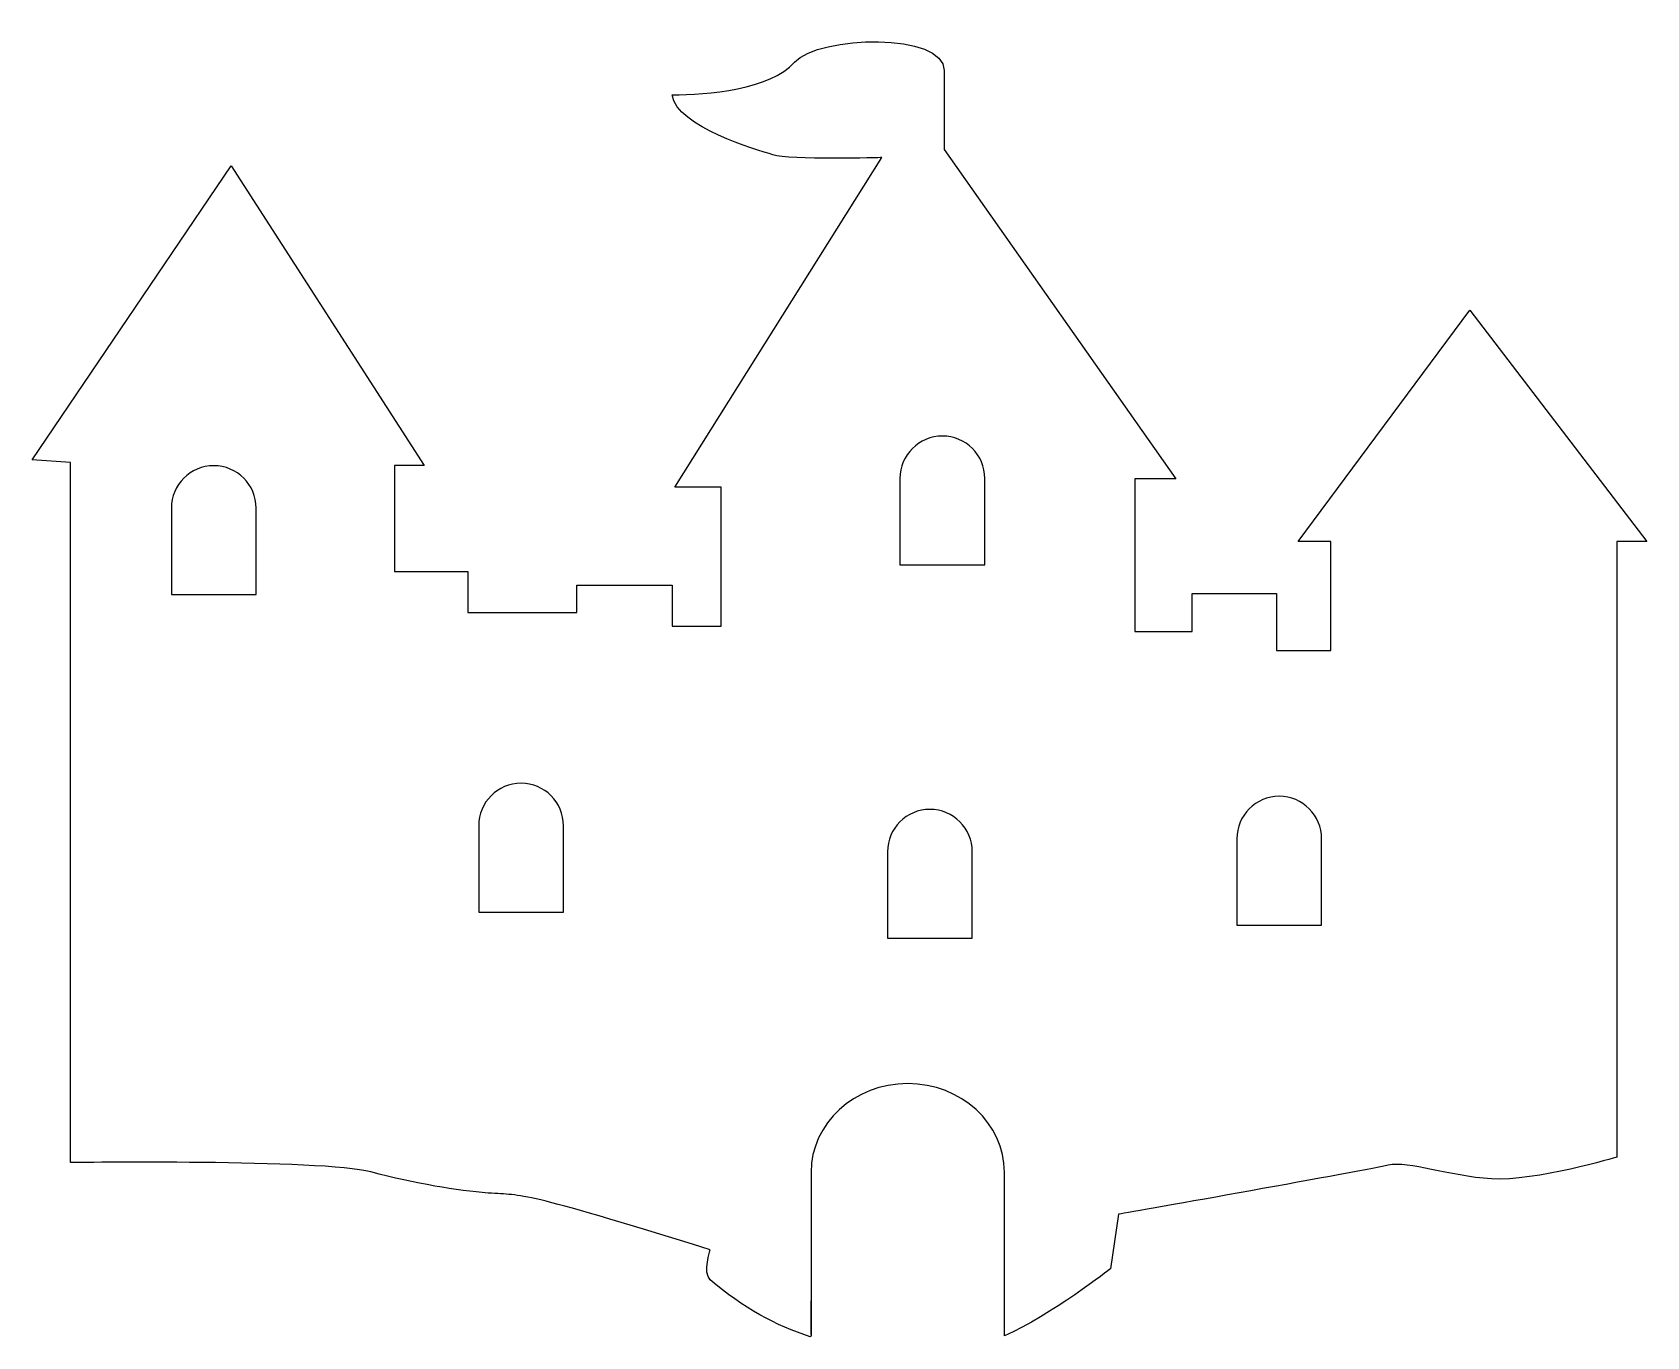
# Model space of a CAD drawing. Header units: centimetres. Extents: x -10.9 to 10.9, y -8.7 to 8.9.
import ezdxf

# ---------------------------------------------------------------- set-up
doc = ezdxf.new("R2010")
doc.units = ezdxf.units.CM
doc.header["$MEASUREMENT"] = 0
doc.layers.add('Camada 1', color=7, linetype='Continuous')

msp = doc.modelspace()

# ---------------------------------------------------------------- linework, layer by layer
at = {"layer": 'Camada 1'}
for points, knots in [([(8.50424, 5.11385), (8.50424, 5.11385), (6.18988, 1.99137), (6.18988, 1.99137), (6.18988, 1.99137), (6.18988, 1.99137), (6.6307, 1.99137), (6.6307, 1.99137), (6.6307, 1.99137), (6.6307, 1.99137), (6.6307, 0.52195), (6.6307, 0.52195), (6.6307, 0.52195), (6.6307, 0.52195), (5.89598, 0.52196), (5.89598, 0.52196), (5.89598, 0.52196), (5.89598, 0.52196), (5.89598, 1.29338), (5.89598, 1.29338), (5.89598, 1.29338), (5.89598, 1.29338), (4.75721, 1.29338), (4.75721, 1.29338), (4.75721, 1.29338), (4.75721, 1.29338), (4.75721, 0.77908), (4.75721, 0.77908), (4.75721, 0.77908), (4.75721, 0.77908), (3.98576, 0.77908), (3.98576, 0.77908), (3.98576, 0.77908), (3.98576, 0.77908), (3.98576, 2.83627), (3.98576, 2.83627), (3.98576, 2.83627), (3.98576, 2.83627), (4.53676, 2.83627), (4.53676, 2.83627), (4.53676, 2.83627), (4.53676, 2.83627), (1.4143, 7.28127), (1.4143, 7.28127), (1.4143, 7.28127), (1.4143, 7.28127), (1.4143, 7.83229), (1.4143, 8.34659), (1.4143, 8.34659), (1.4143, 8.86089), (-0.27554, 8.82419), (-0.60611, 8.45682), (-0.60611, 8.45682), (-0.93679, 8.08947), (-1.78168, 8.016), (-2.25928, 8.016), (-2.25928, 8.016), (-2.18581, 7.57518), (-1.12046, 7.28128), (-0.90004, 7.20783), (-0.90004, 7.20783), (-0.67962, 7.13438), (0.5694, 7.17111), (0.5694, 7.17111), (0.5694, 7.17111), (0.5694, 7.17111), (-2.22248, 2.72614), (-2.22248, 2.72614), (-2.22248, 2.72614), (-2.22248, 2.72614), (-1.59795, 2.72612), (-1.59795, 2.72612), (-1.59795, 2.72612), (-1.59795, 2.72612), (-1.59795, 0.85258), (-1.59795, 0.85258), (-1.59795, 0.85258), (-1.59795, 0.85258), (-2.25928, 0.85258), (-2.25928, 0.85258), (-2.25928, 0.85258), (-2.25928, 0.85258), (-2.25928, 1.40363), (-2.25928, 1.40363), (-2.25928, 1.40363), (-2.25928, 1.40363), (-3.54499, 1.40363), (-3.54499, 1.40363), (-3.54499, 1.40363), (-3.54499, 1.40363), (-3.54499, 1.03628), (-3.54499, 1.03628), (-3.54499, 1.03628), (-3.54499, 1.03628), (-5.01438, 1.03628), (-5.01438, 1.03628), (-5.01438, 1.03628), (-5.01438, 1.03628), (-5.01438, 1.58727), (-5.01438, 1.58727), (-5.01438, 1.58727), (-5.01438, 1.58727), (-6.00623, 1.58727), (-6.00623, 1.58727), (-6.00623, 1.58727), (-6.00623, 1.58727), (-6.00623, 3.01994), (-6.00623, 3.01994), (-6.00623, 3.01994), (-6.00623, 3.01994), (-5.60213, 3.01994), (-5.60213, 3.01994), (-5.60213, 3.01994), (-5.60213, 3.01994), (-8.21036, 7.06087), (-8.21036, 7.06087), (-8.21036, 7.06087), (-8.21036, 7.06087), (-10.89202, 3.09344), (-10.89202, 3.09344), (-10.89202, 3.09344), (-10.89202, 3.09344), (-10.37772, 3.05669), (-10.37772, 3.05669), (-10.37772, 3.05669), (-10.37772, 3.05669), (-10.37772, -6.38428), (-10.37772, -6.38428), (-10.37772, -6.38428), (-10.37772, -6.38428), (-6.97632, -6.33843), (-6.32322, -6.5103), (-6.32322, -6.5103), (-5.7214, -6.66868), (-5.15717, -6.76443), (-4.73948, -6.79536), (-4.73948, -6.79536), (-4.23333, -6.83283), (-4.35314, -6.75162), (-1.74487, -7.55977), (-1.74487, -7.55977), (-1.74487, -7.55977), (-1.84755, -7.87386), (-1.74487, -7.96392), (-1.74487, -7.96392), (-1.31037, -8.34513), (-0.8473, -8.58617), (-0.39589, -8.73288), (-0.39589, -8.73288), (-0.3938, -8.73148), (-0.39205, -8.72973), (-0.38986, -8.72846), (-0.38986, -8.72846), (-0.38811, -8.72743), (-0.38621, -8.72693), (-0.38444, -8.72597), (-0.38444, -8.72597), (-0.38444, -8.72597), (-0.38444, -6.5168), (-0.38444, -6.5168), (-0.38444, -6.5168), (-0.38444, -5.85553), (0.19984, -5.31943), (0.92056, -5.31943), (0.92056, -5.31943), (1.64123, -5.31943), (2.22549, -5.85553), (2.22549, -6.5168), (2.22549, -6.5168), (2.22549, -6.5168), (2.22549, -8.72308), (2.22549, -8.72308), (2.22549, -8.72308), (2.85004, -8.44606), (3.65514, -7.81696), (3.65514, -7.81696), (3.65514, -7.81696), (3.65514, -7.81696), (3.76539, -7.08224), (3.76539, -7.08224), (3.76539, -7.08224), (3.76539, -7.08224), (6.88787, -6.53119), (7.40219, -6.42099), (7.40219, -6.42099), (7.6918, -6.35895), (8.21036, -6.56794), (8.79808, -6.60466), (8.79808, -6.60466), (9.38583, -6.64138), (10.48792, -6.31079), (10.48792, -6.31079), (10.48792, -6.31079), (10.48792, -6.31079), (10.48792, 1.99137), (10.48792, 1.99137), (10.48792, 1.99137), (10.48792, 1.99137), (10.89202, 1.99137), (10.89202, 1.99137), (10.89202, 1.99137), (10.89202, 1.99137), (8.50424, 5.11385), (8.50424, 5.11385)], [0, 0, 0, 0, 0.01923077, 0.01923077, 0.01923077, 0.01923077, 0.03846154, 0.03846154, 0.03846154, 0.03846154, 0.05769231, 0.05769231, 0.05769231, 0.05769231, 0.07692308, 0.07692308, 0.07692308, 0.07692308, 0.09615385, 0.09615385, 0.09615385, 0.09615385, 0.11538462, 0.11538462, 0.11538462, 0.11538462, 0.13461538, 0.13461538, 0.13461538, 0.13461538, 0.15384615, 0.15384615, 0.15384615, 0.15384615, 0.17307692, 0.17307692, 0.17307692, 0.17307692, 0.19230769, 0.19230769, 0.19230769, 0.19230769, 0.21153846, 0.21153846, 0.21153846, 0.21153846, 0.23076923, 0.23076923, 0.23076923, 0.23076923, 0.25, 0.25, 0.25, 0.25, 0.26923077, 0.26923077, 0.26923077, 0.26923077, 0.28846154, 0.28846154, 0.28846154, 0.28846154, 0.30769231, 0.30769231, 0.30769231, 0.30769231, 0.32692308, 0.32692308, 0.32692308, 0.32692308, 0.34615385, 0.34615385, 0.34615385, 0.34615385, 0.36538462, 0.36538462, 0.36538462, 0.36538462, 0.38461538, 0.38461538, 0.38461538, 0.38461538, 0.40384615, 0.40384615, 0.40384615, 0.40384615, 0.42307692, 0.42307692, 0.42307692, 0.42307692, 0.44230769, 0.44230769, 0.44230769, 0.44230769, 0.46153846, 0.46153846, 0.46153846, 0.46153846, 0.48076923, 0.48076923, 0.48076923, 0.48076923, 0.5, 0.5, 0.5, 0.5, 0.51923077, 0.51923077, 0.51923077, 0.51923077, 0.53846154, 0.53846154, 0.53846154, 0.53846154, 0.55769231, 0.55769231, 0.55769231, 0.55769231, 0.57692308, 0.57692308, 0.57692308, 0.57692308, 0.59615385, 0.59615385, 0.59615385, 0.59615385, 0.61538462, 0.61538462, 0.61538462, 0.61538462, 0.63461538, 0.63461538, 0.63461538, 0.63461538, 0.65384615, 0.65384615, 0.65384615, 0.65384615, 0.67307692, 0.67307692, 0.67307692, 0.67307692, 0.69230769, 0.69230769, 0.69230769, 0.69230769, 0.71153846, 0.71153846, 0.71153846, 0.71153846, 0.73076923, 0.73076923, 0.73076923, 0.73076923, 0.75, 0.75, 0.75, 0.75, 0.76923077, 0.76923077, 0.76923077, 0.76923077, 0.78846154, 0.78846154, 0.78846154, 0.78846154, 0.80769231, 0.80769231, 0.80769231, 0.80769231, 0.82692308, 0.82692308, 0.82692308, 0.82692308, 0.84615385, 0.84615385, 0.84615385, 0.84615385, 0.86538462, 0.86538462, 0.86538462, 0.86538462, 0.88461538, 0.88461538, 0.88461538, 0.88461538, 0.90384615, 0.90384615, 0.90384615, 0.90384615, 0.92307692, 0.92307692, 0.92307692, 0.92307692, 0.94230769, 0.94230769, 0.94230769, 0.94230769, 0.96153846, 0.96153846, 0.96153846, 0.96153846, 1, 1, 1, 1]), ([(1.96043, 1.67678), (1.96043, 1.67678), (0.81616, 1.67678), (0.81616, 1.67678), (0.81616, 1.67678), (0.81616, 1.67678), (0.81616, 2.84309), (0.81616, 2.84309), (0.81616, 2.84309), (0.81616, 3.15906), (1.07233, 3.41523), (1.3883, 3.41523), (1.3883, 3.41523), (1.70427, 3.41523), (1.96044, 3.15906), (1.96044, 2.84309), (1.96044, 2.84309), (1.96044, 2.84309), (1.96043, 1.67678), (1.96043, 1.67678)], [0, 0, 0, 0, 0.16666667, 0.16666667, 0.16666667, 0.16666667, 0.33333333, 0.33333333, 0.33333333, 0.33333333, 0.5, 0.5, 0.5, 0.5, 0.66666667, 0.66666667, 0.66666667, 0.66666667, 1, 1, 1, 1]), ([(-7.87109, 1.27702), (-7.87109, 1.27702), (-9.01539, 1.27702), (-9.01539, 1.27702), (-9.01539, 1.27702), (-9.01539, 1.27702), (-9.01539, 2.4433), (-9.01539, 2.4433), (-9.01539, 2.4433), (-9.01539, 2.75929), (-8.75922, 3.01544), (-8.44325, 3.01544), (-8.44325, 3.01544), (-8.12728, 3.01544), (-7.87109, 2.7593), (-7.87109, 2.4433), (-7.87109, 2.4433), (-7.87109, 2.4433), (-7.87109, 1.27702), (-7.87109, 1.27702)], [0, 0, 0, 0, 0.16666667, 0.16666667, 0.16666667, 0.16666667, 0.33333333, 0.33333333, 0.33333333, 0.33333333, 0.5, 0.5, 0.5, 0.5, 0.66666667, 0.66666667, 0.66666667, 0.66666667, 1, 1, 1, 1]), ([(-3.72433, -3.00666), (-3.72433, -3.00666), (-4.86862, -3.00666), (-4.86862, -3.00666), (-4.86862, -3.00666), (-4.86862, -3.00666), (-4.86862, -1.8404), (-4.86862, -1.8404), (-4.86862, -1.8404), (-4.86862, -1.52443), (-4.61245, -1.26826), (-4.29648, -1.26826), (-4.29648, -1.26826), (-3.98049, -1.26826), (-3.72432, -1.52443), (-3.72432, -1.8404), (-3.72432, -1.8404), (-3.72432, -1.8404), (-3.72433, -3.00666), (-3.72433, -3.00666)], [0, 0, 0, 0, 0.16666667, 0.16666667, 0.16666667, 0.16666667, 0.33333333, 0.33333333, 0.33333333, 0.33333333, 0.5, 0.5, 0.5, 0.5, 0.66666667, 0.66666667, 0.66666667, 0.66666667, 1, 1, 1, 1]), ([(6.50576, -3.18274), (6.50576, -3.18274), (5.36146, -3.18274), (5.36146, -3.18274), (5.36146, -3.18274), (5.36146, -3.18274), (5.36146, -2.01643), (5.36146, -2.01643), (5.36146, -2.01643), (5.36146, -1.70046), (5.61766, -1.44429), (5.93362, -1.44429), (5.93362, -1.44429), (6.24958, -1.44429), (6.50576, -1.70046), (6.50576, -2.01643), (6.50576, -2.01643), (6.50576, -2.01643), (6.50576, -3.18274), (6.50576, -3.18274)], [0, 0, 0, 0, 0.16666667, 0.16666667, 0.16666667, 0.16666667, 0.33333333, 0.33333333, 0.33333333, 0.33333333, 0.5, 0.5, 0.5, 0.5, 0.66666667, 0.66666667, 0.66666667, 0.66666667, 1, 1, 1, 1]), ([(1.79171, -3.35879), (1.79171, -3.35879), (0.64746, -3.35879), (0.64746, -3.35879), (0.64746, -3.35879), (0.64746, -3.35879), (0.64746, -2.19251), (0.64746, -2.19251), (0.64746, -2.19251), (0.64746, -1.87652), (0.9036, -1.62035), (1.21957, -1.62035), (1.21957, -1.62035), (1.53556, -1.62035), (1.79171, -1.87652), (1.79171, -2.19251), (1.79171, -2.19251), (1.79171, -2.19251), (1.79171, -3.35879), (1.79171, -3.35879)], [0, 0, 0, 0, 0.16666667, 0.16666667, 0.16666667, 0.16666667, 0.33333333, 0.33333333, 0.33333333, 0.33333333, 0.5, 0.5, 0.5, 0.5, 0.66666667, 0.66666667, 0.66666667, 0.66666667, 1, 1, 1, 1]), ([(-0.38447, -8.24866), (-0.38447, -8.40087), (-0.38447, -8.55309), (-0.38447, -8.70533), (-0.38447, -8.70533), (-0.38447, -8.70533), (-0.38447, -8.24866), (-0.38447, -8.24866)], [0, 0, 0, 0, 0.33333333, 0.33333333, 0.33333333, 0.33333333, 1, 1, 1, 1]), ([(-0.38447, -8.24866), (-0.38447, -8.24866), (-0.38447, -8.24866), (-0.38447, -8.24866), (-0.38447, -8.24866), (-0.38447, -8.24866), (-0.38447, -8.24866), (-0.38447, -8.24866)], [0, 0, 0, 0, 0.33333333, 0.33333333, 0.33333333, 0.33333333, 1, 1, 1, 1])]:
    msp.add_open_spline(points, degree=3, knots=knots, dxfattribs=at)

doc.saveas('drawing.dxf')
